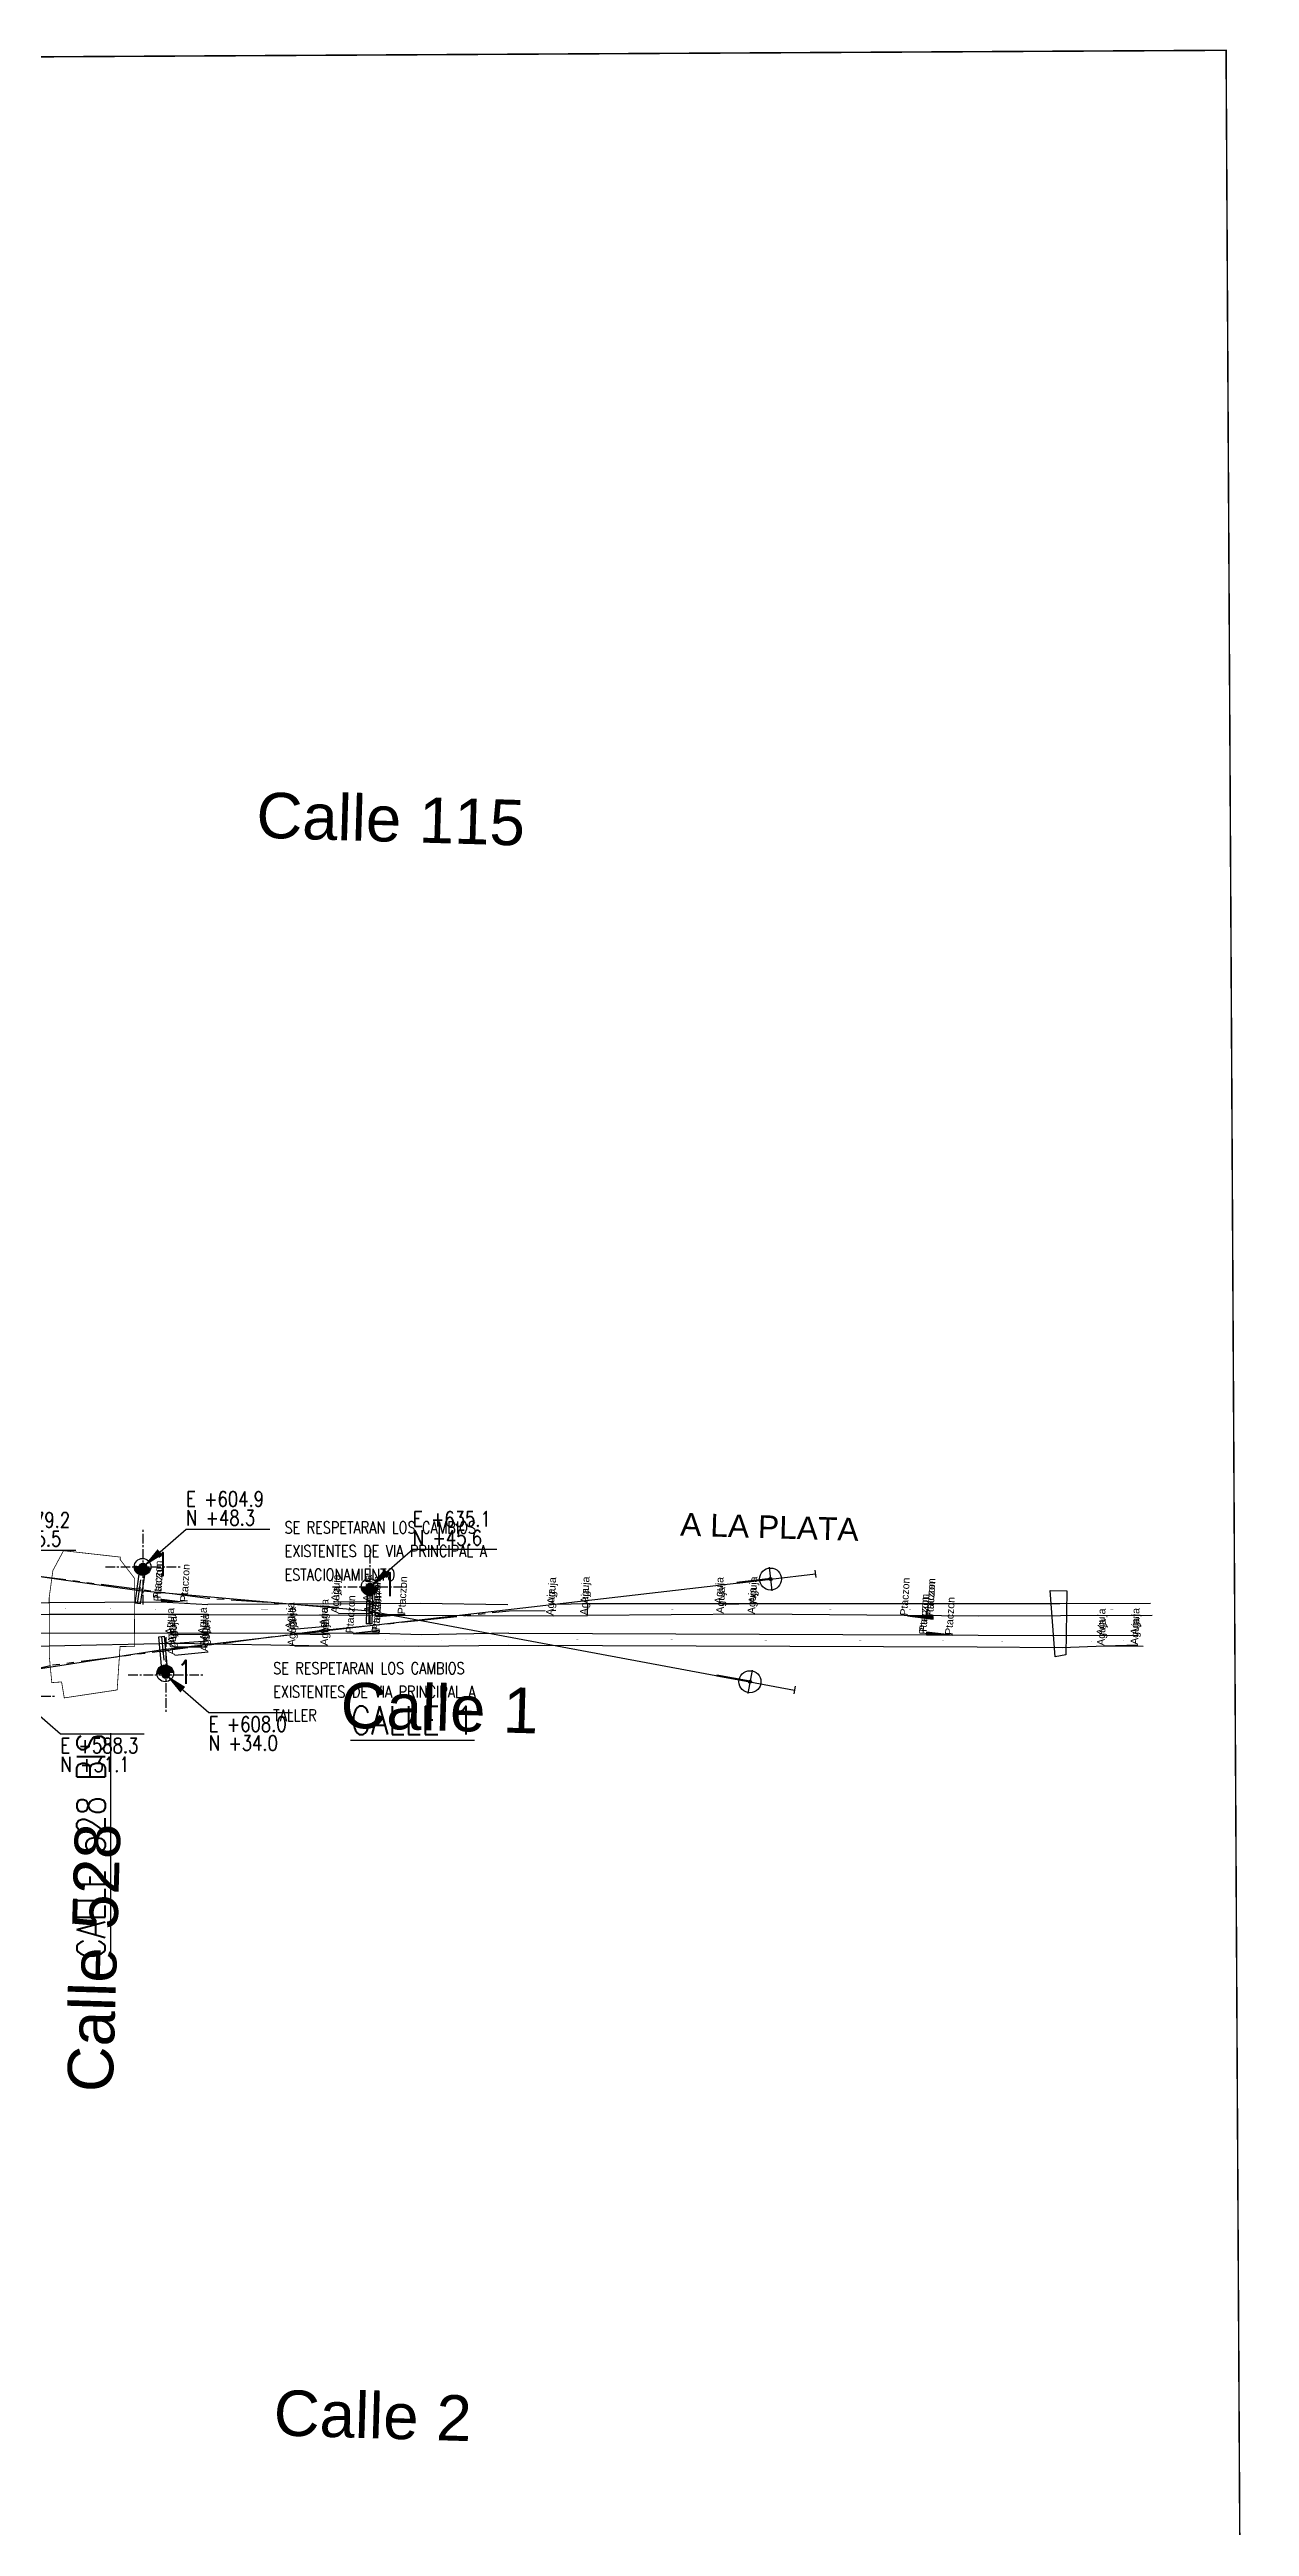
# Model space of a CAD drawing. Header units: millimetres. Extents: x -940 to 1351, y -586 to 711.
# Drawn here: x 1191.7 to 1351.2, y 204.7 to 533.8 of the extents above; entities that cross this region are included whole.
import ezdxf
from ezdxf import colors
from ezdxf.entities.mleader import LeaderData, LeaderLine
from ezdxf.math import Vec2, Vec3

# ---------------------------------------------------------------- set-up
doc = ezdxf.new("R2010")
doc.units = ezdxf.units.MM
for name, pattern in [('CENTER', [50.8, 31.75, -6.35, 6.35, -6.35]), ('DASHED2', [0.375, 0.25, -0.125]), ('PHANTOM2', [31.75, 15.875, -3.175, 3.175, -3.175, 3.175, -3.175])]:
    doc.linetypes.add(name, pattern=pattern)
for name, color, linetype in [('Catenaria', 2, 'Continuous'), ('ENad-AGUJAS', 22, 'Continuous'), ('ENad-EDIFICIOS_ANDENES', 42, 'Continuous'), ('ENad-NORTE', 4, 'Continuous'), ('ENad-Vias principales', 2, 'Continuous'), ('GE-Cotas', 1, 'Continuous'), ('GE-Textos', 3, 'Continuous'), ('GE-Titulos', 4, 'Continuous'), ('ME-Vias con catenarias', 30, 'Continuous'), ('PAVIMENTO EXISTENTE', 252, 'Continuous'), ('RECTANGULO', 11, 'Continuous'), ('Scr Aguja', 1, 'Continuous'), ('Scr Corazon', 12, 'Continuous'), ('UNIFILAR RIEL EXISTENTE', 140, 'PHANTOM2'), ('unifilar VIAS Ppales', 5, 'DASHED2')]:
    doc.layers.add(name, color=color, linetype=linetype)
doc.layers.add('Catenaria textos', color=253, linetype='Continuous', lineweight=15)
doc.styles.add('Romans', font='romans.shx', dxfattribs={"width": 0.8})
doc.styles.add('Romans PF', font='romans.shx', dxfattribs={"width": 0.8})
doc.styles.get("Standard").update_dxf_attribs({"font": 'arial.ttf'})

# ---------------------------------------------------------------- blocks, each defined once
blk = doc.blocks.new('A$C0E88229D')
at = {"layer": 'Catenaria'}
blk.add_hatch(color=256, dxfattribs=at).paths.add_polyline_path([(2.23, 4.91), (0, 4.91, 1)])
at = {"color": 1}
for p, q in [((1.01, 2.13), (1.11, 2.13)), ((1.01, 1.73), (1.11, 1.73)), ((1.11, 2.13), (1.21, 2.13)), ((1.11, 1.73), (1.21, 1.73))]:
    blk.add_line(p, q, dxfattribs=at)
at = {"linetype": 'Continuous', "ltscale": 4}
blk.add_line((1.11, 0), (1.11, 3.16), dxfattribs=at)
at = {"layer": 'Catenaria'}
for p, q in [((0, 4.91), (2.23, 4.91)), ((0.74, 3.86), (0.74, 0)), ((1.49, 3.86), (1.49, 0))]:
    blk.add_line(p, q, dxfattribs=at)
at = {"layer": 'Catenaria', "linetype": 'Continuous', "ltscale": 4}
for p, q in [((1.49, 1.93), (0.74, 1.93)), ((1.49, 0), (0.74, 0))]:
    blk.add_line(p, q, dxfattribs=at)
at = {"layer": 'Catenaria'}
blk.add_circle((1.11, 4.91), 1.11, dxfattribs=at)
blk = doc.blocks.new('A$C78B27864')
at = {"color": 1}
blk.add_line((0.49, 0.56), (0.49, 0.44), dxfattribs=at)
at = {"color": 3, "linetype": 'Continuous', "ltscale": 4}
blk.add_line((4.98, 2.08), (4.98, -1.08), dxfattribs=at)
at = {"layer": 'Catenaria', "color": 3, "linetype": 'Continuous', "ltscale": 4}
for p, q in [((4.99, 0.56), (0.49, 0.56)), ((4.99, 0.44), (0.49, 0.44)), ((4.98, 0.5), (10.98, 0.5))]:
    blk.add_line(p, q, dxfattribs=at)
at = {"layer": 'Catenaria', "color": 4, "linetype": 'Continuous', "ltscale": 4}
blk.add_line((10.98, 1), (10.98, 0), dxfattribs=at)
at = {"layer": 'Catenaria', "color": 1, "linetype": 'Continuous', "ltscale": 4}
for radius in [1.46, 0.2]:
    blk.add_circle((4.98, 0.5), radius, dxfattribs=at)
blk = doc.blocks.new('COORDENADAS 4.0')
at = {"layer": 'GE-Cotas', "ltscale": 4}
h = blk.add_hatch(color=256, dxfattribs=at)
h.dxf.hatch_style = 1
h.paths.add_polyline_path([(0, 0.5, 0.414214), (-0.5, 0), (0, 0)])
h.paths.add_polyline_path([(0, 0.5), (0, 0), (0.5, 0, 0.414214)])
h.paths.add_polyline_path([(0.5, 0), (0, 0), (0, -0.5, 0.414214)])
h.paths.add_polyline_path([(0, 0), (-0.5, 0, 0.414214), (0, -0.5)])
at = {"layer": 'GE-Cotas', "linetype": 'CENTER', "ltscale": 0.04}
for p, q in [((0, -5), (0, 5)), ((-5, 0), (5, 0))]:
    blk.add_line(p, q, dxfattribs=at)
at = {"layer": 'GE-Cotas', "ltscale": 4}
blk.add_circle((0, 0), 0.5, dxfattribs=at)
at = {"layer": 'GE-Cotas', "color": 3, "ltscale": 4, "style": 'Romans', "width": 0.8}
for tag, p in [('COORDENADASX', (5.7, 8.02)), ('COORDENADASY', (5.7, 5.52))]:
    blk.add_attdef(tag, p, '', height=2, dxfattribs=at)
at = {"layer": 'GE-Cotas', "color": 2, "ltscale": 4}
ml = blk.add_multileader_mtext('Standard', dxfattribs=at)
ml.set_content('', color=2)
ml.set_leader_properties()
ml.build(insert=Vec2(0, 0))
ml.multileader.update_dxf_attribs({"text_right_attachment_type": 6, "dogleg_length": 0.36, "arrow_head_size": 3})
ctx = ml.context
ctx.base_point, ctx.arrow_head_size = Vec3(16.83, 5.02), 3
ctx.right_attachment = 6
notes = []
notes.append((ctx, [(0, (1, 1, 0), (5.7, 5.02), (1, 0), 11.13, [(0, [(0, 0)], 0, [])])]))
ctx.mtext.insert, ctx.mtext.flow_direction = Vec3(18.83, 7.02), 5
for ctx, leaders in notes:
    for number, flags, end, landing, length, lines in leaders:
        leader = LeaderData()
        leader.index, (leader.has_last_leader_line, leader.has_dogleg_vector, leader.attachment_direction) = number, flags
        leader.last_leader_point, leader.dogleg_vector, leader.dogleg_length = Vec3(end), Vec3(landing), length
        for number, points, colour, breaks in lines:
            line = LeaderLine()
            line.index, line.vertices, line.color, line.breaks = number, Vec3.list(points), colors.encode_raw_color(colour), breaks
            leader.lines.append(line)
        ctx.leaders.append(leader)
blk = doc.blocks.new('COORDENADAS 4.2')
at = {"layer": 'GE-Cotas', "ltscale": 4}
h = blk.add_hatch(color=256, dxfattribs=at)
h.dxf.hatch_style = 1
h.paths.add_polyline_path([(0, -0.5, -0.414214), (-0.5, 0), (0, 0)])
h.paths.add_polyline_path([(0, -0.5), (0, 0), (0.5, 0, -0.414214)])
h.paths.add_polyline_path([(0.5, 0), (0, 0), (0, 0.5, -0.414214)])
h.paths.add_polyline_path([(0, 0), (-0.5, 0, -0.414214), (0, 0.5)])
at = {"layer": 'GE-Cotas', "linetype": 'CENTER', "ltscale": 0.04}
for p, q in [((0, 5), (0, -5)), ((-5, 0), (5, 0))]:
    blk.add_line(p, q, dxfattribs=at)
at = {"layer": 'GE-Cotas', "ltscale": 4}
blk.add_circle((0, 0), 0.5, dxfattribs=at)
at = {"layer": 'GE-Cotas', "color": 3, "ltscale": 4, "style": 'Romans', "width": 0.8}
for tag, p in [('COORDENADASX', (5.7, -7.56)), ('COORDENADASY', (5.7, -10.07))]:
    blk.add_attdef(tag, p, '', height=2, dxfattribs=at)
at = {"layer": 'GE-Cotas', "color": 2, "ltscale": 4}
ml = blk.add_multileader_mtext('Standard', dxfattribs=at)
ml.set_content('', color=2)
ml.set_leader_properties()
ml.build(insert=Vec2(0, 0))
ml.multileader.update_dxf_attribs({"text_right_attachment_type": 6, "dogleg_length": 0.36, "arrow_head_size": 3})
ctx = ml.context
ctx.base_point, ctx.arrow_head_size = Vec3(16.83, -5.02), 3
ctx.right_attachment = 6
notes = []
notes.append((ctx, [(0, (1, 1, 0), (5.7, -5.02), (1, 0), 11.13, [(0, [(0, 0)], 0, [])])]))
ctx.mtext.insert, ctx.mtext.flow_direction = Vec3(18.83, -3.02), 5
for ctx, leaders in notes:
    for number, flags, end, landing, length, lines in leaders:
        leader = LeaderData()
        leader.index, (leader.has_last_leader_line, leader.has_dogleg_vector, leader.attachment_direction) = number, flags
        leader.last_leader_point, leader.dogleg_vector, leader.dogleg_length = Vec3(end), Vec3(landing), length
        for number, points, colour, breaks in lines:
            line = LeaderLine()
            line.index, line.vertices, line.color, line.breaks = number, Vec3.list(points), colors.encode_raw_color(colour), breaks
            leader.lines.append(line)
        ctx.leaders.append(leader)
blk = doc.blocks.new('cat')
at = {"layer": 'Catenaria'}
for p, q in [((579.49, 48.68), (604.44, 45.16)), ((607.58, 37.33), (688.31, 46.7)), ((604.44, 45.16), (635, 42.47)), ((635, 42.47), (685.58, 33.05))]:
    blk.add_line(p, q, dxfattribs=at)
at = {"layer": 'Catenaria', "linetype": 'Continuous', "ltscale": 4}
blk.add_line((587.6, 34.23), (607.58, 37.33), dxfattribs=at)
for name, p, rotation in [('A$C0E88229D', (603.1, 43.61), 351.9668121677198), ('A$C0E88229D', (633.87, 40.76), 359.2726991714583), ('A$C78B27864', (683.43, 45.63), 6.620964439309183), ('A$C0E88229D', (608.51, 39.16), 185.6534636420286), ('A$C78B27864', (680.6, 33.47), 349.4738627664877)]:
    blk.add_blockref(name, p, dxfattribs=dict(at, rotation=rotation))
at = {"layer": 'GE-Cotas', "ltscale": 4}
for name, p, values in [('COORDENADAS 4.0', (604.95, 48.31), {'COORDENADASY': 'N +48.3', 'COORDENADASX': 'E +604.9'}), ('COORDENADAS 4.0', (579.2, 45.52), {'COORDENADASY': 'N +45.5', 'COORDENADASX': 'E +579.2'}), ('COORDENADAS 4.0', (635.1, 45.65), {'COORDENADASY': 'N +45.6', 'COORDENADASX': 'E +635.1'}), ('COORDENADAS 4.2', (607.97, 33.98), {'COORDENADASX': 'E +608.0', 'COORDENADASY': 'N +34.0'}), ('COORDENADAS 4.2', (588.27, 31.14), {'COORDENADASX': 'E +588.3', 'COORDENADASY': 'N +31.1'})]:
    blk.add_blockref(name, p, dxfattribs=at).add_auto_attribs(values)
at = {"layer": 'Catenaria textos', "char_height": 5, "width": 356.7779, "attachment_point": 1, "line_spacing_factor": 1.200001, "style": 'Romans PF'}
for insert in [(606.41, 50.22), (636.56, 47.56), (609.44, 35.9)]:
    blk.add_mtext('{\\H0.625x;\\C3;1}', dxfattribs=dict(at, insert=insert))

msp = doc.modelspace()

# ---------------------------------------------------------------- hatches: boundary and pattern name
at = {"layer": 'ENad-AGUJAS'}
h = msp.add_hatch(color=27, dxfattribs=at)
h.set_gradient(color1=(141, 85, 42), one_color=1, tint=1)
h.paths.add_polyline_path([(1206.473, 327.991), (1206.548, 327.59), (1210.079, 327.526)])
h = msp.add_hatch(color=27, dxfattribs=at)
h.set_gradient(color1=(141, 85, 42), one_color=1, tint=1)
h.paths.add_polyline_path([(1238.975, 325.891), (1235.471, 325.578), (1235.455, 325.912)])
h.paths.add_polyline_path([(1232.079, 323.374), (1235.529, 323.371), (1235.581, 323.765)])
h = msp.add_hatch(color=27, dxfattribs=at)
h.set_gradient(color1=(141, 85, 42), one_color=1, tint=1)
h.paths.add_polyline_path([(1305.737, 325.72), (1309.138, 325.26), (1309.14, 325.635)])
h = msp.add_hatch(color=27, dxfattribs=at)
h.set_gradient(color1=(141, 85, 42), one_color=1, tint=1)
h.paths.add_polyline_path([(1308.278, 323.562), (1308.242, 323.196), (1311.717, 323.149)])

# ---------------------------------------------------------------- linework, layer by layer
at = {"layer": 'ENad-AGUJAS', "const_width": 0.01}
msp.add_lwpolyline([(1206.473, 327.991), (1206.548, 327.59), (1210.079, 327.526), (1206.473, 327.991)], dxfattribs=at)
at = {"layer": 'ENad-AGUJAS'}
for points in [[(1230.127, 326.013), (1234.481, 326.077)], [(1230.146, 327.62), (1234.352, 327.579)], [(1258.694, 325.729), (1263.209, 325.776)], [(1258.85, 327.257), (1263.274, 327.33)], [(1281.094, 327.276), (1285.59, 327.345)], [(1281.3, 325.989), (1285.455, 325.93)], [(1212.456, 323.246), (1208.095, 323.176)], [(1224.059, 323.935), (1228.596, 324.349)], [(1224.248, 323.314), (1228.506, 323.214)], [(1331.846, 323.098), (1336.363, 323.159)], [(1208.242, 321.609), (1212.676, 321.596)], [(1208.395, 320.501), (1212.798, 320.93)], [(1208.461, 322.07), (1212.717, 322.394)], [(1224.348, 321.679), (1228.694, 321.736)], [(1331.905, 321.72), (1336.355, 321.856)]]:
    msp.add_lwpolyline(points, dxfattribs=at)
for points in [[(1238.975, 325.891), (1235.471, 325.578), (1235.455, 325.912)], [(1232.079, 323.374), (1235.529, 323.371), (1235.581, 323.765)], [(1305.737, 325.72), (1309.138, 325.26), (1309.14, 325.635)], [(1308.278, 323.562), (1308.242, 323.196), (1311.717, 323.149)]]:
    msp.add_lwpolyline(points, close=True, dxfattribs=at)
at = {"layer": 'ENad-EDIFICIOS_ANDENES'}
msp.add_lwpolyline([(1326.767, 320.507), (1325.343, 320.274), (1324.711, 329.053), (1326.906, 329.049)], close=True, dxfattribs=at)
at = {"layer": 'ENad-Vias principales', "ltscale": 0.2}
for points in [[(1212.828, 325.887), (1191.69, 325.9), (1154.907, 325.716), (1118.223, 325.901), (1079.791, 325.873), (1058.879, 325.859), (969.038, 325.805), (969.038, 325.805)], [(1212.828, 325.887), (1191.69, 325.9), (1154.907, 325.716), (1118.223, 325.901), (1079.791, 325.873), (1058.879, 325.859), (969.038, 325.805), (969.038, 325.805)], [(1118.257, 327.521), (1154.891, 327.332), (1191.596, 327.5), (1206.548, 327.59), (1212.78, 327.208)], [(1118.257, 327.521), (1154.891, 327.332), (1191.596, 327.5), (1206.548, 327.59), (1212.78, 327.208)], [(1252.64, 327.192), (1241.004, 327.355), (1212.78, 327.208)], [(1252.64, 327.192), (1241.004, 327.355), (1212.78, 327.208)], [(1212.828, 325.887), (1258.694, 325.729)], [(1212.828, 325.887), (1258.694, 325.729)], [(1338.254, 325.743), (1326.067, 325.699), (1315.199, 325.674), (1285.455, 325.93), (1263.209, 325.776)], [(1338.254, 325.743), (1326.067, 325.699), (1315.199, 325.674), (1285.455, 325.93), (1263.209, 325.776)], [(1263.274, 327.33), (1285.59, 327.345), (1315.208, 327.352), (1325.99, 327.368), (1338.041, 327.386)], [(1263.274, 327.33), (1285.59, 327.345), (1315.208, 327.352), (1325.99, 327.368), (1338.041, 327.386)], [(1252.752, 323.403), (1241.171, 323.187), (1235.529, 323.371), (1191.688, 323.4), (1154.527, 323.175), (1118.166, 323.418), (1060.298, 323.081), (986.699, 323.125), (924.569, 323.286)], [(1252.752, 323.403), (1241.171, 323.187), (1235.529, 323.371), (1191.688, 323.4), (1154.527, 323.175), (1118.166, 323.418), (1060.298, 323.081), (986.699, 323.125), (924.569, 323.286)], [(1252.752, 323.403), (1308.242, 323.196), (1315.124, 323.135), (1331.846, 323.098)], [(1252.752, 323.403), (1308.242, 323.196), (1315.124, 323.135), (1331.846, 323.098)], [(986.758, 321.521), (1060.446, 321.542), (1118.213, 321.737), (1154.46, 321.486), (1191.707, 321.706), (1208.461, 322.07), (1228.694, 321.736), (1240.812, 321.693), (1252.775, 321.793), (1314.974, 321.586), (1326.303, 321.498), (1331.905, 321.72), (1337.046, 321.679)], [(986.758, 321.521), (1060.446, 321.542), (1118.213, 321.737), (1154.46, 321.486), (1191.707, 321.706), (1208.461, 322.07), (1228.694, 321.736), (1240.812, 321.693), (1252.775, 321.793), (1314.974, 321.586), (1326.303, 321.498), (1331.905, 321.72), (1337.046, 321.679)]]:
    msp.add_lwpolyline(points, dxfattribs=at)
at = {"layer": 'GE-Textos'}
msp.add_line((1263.209, 325.776), (1263.274, 327.33), dxfattribs=at)
at = {"layer": 'ME-Vias con catenarias', "ltscale": 0.5}
msp.add_line((1141.407, 308.15), (1191.867, 319.109), dxfattribs=at)
at = {"layer": 'PAVIMENTO EXISTENTE', "const_width": 0.1}
msp.add_lwpolyline([(1193.692, 314.807), (1200.719, 315.864), (1201.11, 321.635), (1203.011, 321.624), (1203.063, 330.648), (1201.119, 333.188), (1201.139, 333.513), (1193.596, 334.364), (1192.184, 331.736), (1191.691, 328.146), (1191.716, 320.217), (1192.037, 316.84), (1193.338, 316.925), (1193.692, 314.807)], dxfattribs=at)
at = {"layer": 'RECTANGULO', "const_width": 0.2}
msp.add_lwpolyline([(-46.937, 526.003), (1348.07, 533.678), (1351.076, -12.666), (-43.932, -20.341), (-46.937, 526.003)], dxfattribs=at)
msp.add_lwpolyline([(-46.937, 526.003), (1348.07, 533.678), (1351.076, -12.666), (-43.932, -20.341), (-46.937, 526.003)], dxfattribs=at)
msp.add_lwpolyline([(-46.937, 526.003), (1348.07, 533.678), (1351.076, -12.666), (-43.932, -20.341), (-46.937, 526.003)], dxfattribs=at)
msp.add_lwpolyline([(-46.937, 526.003), (1348.07, 533.678), (1351.076, -12.666), (-43.932, -20.341), (-46.937, 526.003)], dxfattribs=at)
msp.add_lwpolyline([(-46.937, 526.003), (1348.07, 533.678), (1351.076, -12.666), (-43.932, -20.341), (-46.937, 526.003)], dxfattribs=at)
msp.add_lwpolyline([(-46.937, 526.003), (1348.07, 533.678), (1351.076, -12.666), (-43.932, -20.341), (-46.937, 526.003)], dxfattribs=at)
msp.add_lwpolyline([(-46.937, 526.003), (1348.07, 533.678), (1351.076, -12.666), (-43.932, -20.341), (-46.937, 526.003)], dxfattribs=at)
at = {"layer": 'UNIFILAR RIEL EXISTENTE', "ltscale": 0.3}
for p, q in [((1191.751, 330.749), (1171.786, 333.146)), ((1212.772, 328.016), (1191.751, 330.749)), ((1230.137, 326.817), (1212.772, 328.016)), ((1228.992, 323.876), (1191.867, 319.109))]:
    msp.add_line(p, q, dxfattribs=at)
msp.add_lwpolyline([(1228.992, 323.876), (1241.102, 325.122), (1252.817, 326.379), (1259.026, 326.443)], dxfattribs=at)
at = {"layer": 'unifilar VIAS Ppales', "ltscale": 5, "const_width": 0.001}
for points in [[(194.212, 326.288), (226.714, 326.272), (252.129, 326.305), (277.641, 326.337), (326.574, 326.335), (388.375, 326.334), (450.177, 326.333), (520.626, 326.383), (550.723, 326.459), (759.844, 326.497), (969.043, 326.538), (1058.936, 326.684), (1079.824, 326.703), (1118.24, 326.711), (1154.899, 326.524), (1191.691, 326.7), (1212.868, 326.543), (1235.757, 326.568), (1263.242, 326.553), (1285.522, 326.637), (1315.201, 326.513), (1325.992, 326.533), (1338.148, 326.565)], [(1334.446, 322.389), (1326.304, 322.304), (1315.049, 322.361), (1308.239, 322.402), (1252.764, 322.598), (1240.991, 322.44), (1235.141, 322.543), (1191.698, 322.553), (1154.455, 322.33), (1118.189, 322.577), (1060.372, 322.312), (986.729, 322.323), (774.346, 322.303), (761.771, 322.296), (561.116, 322.182), (520.369, 322.285), (450.119, 322.086), (390.444, 322.079), (326.579, 322.017), (277.635, 322.059), (226.646, 322.073), (194.185, 322.058), (163.876, 322.046)]]:
    msp.add_lwpolyline(points, dxfattribs=at)

# ---------------------------------------------------------------- block references
at = {"layer": 'Catenaria'}
msp.add_blockref('cat', (599.22, 283.9), dxfattribs=at)

# ---------------------------------------------------------------- texts
at = {"layer": 'ENad-NORTE'}
for s, height, rotation, p in [('Calle 115', 6.0466, 358.29314, (1219.154, 429.084)), ('A LA PLATA', 3.0233, 358.29314, (1275.506, 336.372)), ('Calle 1', 6.0466, 358.29314, (1230.342, 310.859)), ('Calle 528', 6.0466, 88.29314, (1200.121, 262.365)), ('Calle 2', 6.0466, 358.29314, (1221.455, 216.85))]:
    msp.add_text(s, height=height, rotation=rotation, dxfattribs=at).set_placement(p)
at = {"layer": 'GE-Titulos', "attachment_point": 4, "line_spacing_factor": 1.200001, "style": 'Romans PF'}
for s, insert, char_height, width in [('{\\H0.625x;\\C3;SE RESPETARAN LOS CAMBIOS EXISTENTES DE VIA PRINCIPAL A ESTACIONAMIENTO}', (1222.957, 334.317), 2.5, 35.70731), ('{\\H0.625x;\\C3;SE RESPETARAN LOS CAMBIOS EXISTENTES DE VIA PRINCIPAL A TALLER}', (1221.449, 315.621), 2.5, 35.70731), ('{\\H0.75x;\\LCALLE 1}', (1231.741, 311.825), 5, 356.77791)]:
    msp.add_mtext(s, dxfattribs=dict(at, insert=insert, char_height=char_height, width=width))
at = {"layer": 'GE-Titulos', "insert": (1197.243, 280.171), "char_height": 5, "width": 356.77791, "attachment_point": 4, "rotation": 90, "line_spacing_factor": 1.200001, "style": 'Romans PF'}
msp.add_mtext('{\\H0.75x;\\LCALLE 528 BIS}', dxfattribs=at)
at = {"layer": 'Scr Aguja'}
for p in [(1230.127, 326.013), (1230.146, 327.62), (1234.352, 327.579), (1234.481, 326.077), (1258.694, 325.729), (1258.85, 327.257), (1263.209, 325.776), (1263.274, 327.33), (1281.094, 327.276), (1281.3, 325.989), (1285.455, 325.93), (1285.59, 327.345), (1208.095, 323.176), (1212.456, 323.246), (1212.717, 322.394), (1224.059, 323.935), (1224.248, 323.314), (1228.506, 323.214), (1228.596, 324.349), (1331.846, 323.098), (1336.363, 323.159), (1208.242, 321.609), (1208.395, 320.501), (1208.461, 322.07), (1212.676, 321.596), (1212.798, 320.93), (1224.348, 321.679), (1228.694, 321.736), (1331.905, 321.72), (1336.355, 321.856)]:
    msp.add_text('Aguja', height=1, rotation=86.55051, dxfattribs=at).set_placement(p)
at = {"layer": 'Scr Corazon'}
for p in [(1206.473, 327.991), (1206.548, 327.59), (1210.079, 327.526), (1235.455, 325.912), (1235.471, 325.578), (1238.975, 325.891), (1305.737, 325.72), (1309.138, 325.26), (1309.14, 325.635), (1232.079, 323.374), (1235.529, 323.371), (1235.581, 323.765), (1308.242, 323.196), (1308.278, 323.562), (1311.717, 323.149)]:
    msp.add_text('Ptaczon', height=1, rotation=86.55051, dxfattribs=at).set_placement(p)

doc.saveas('drawing.dxf')
